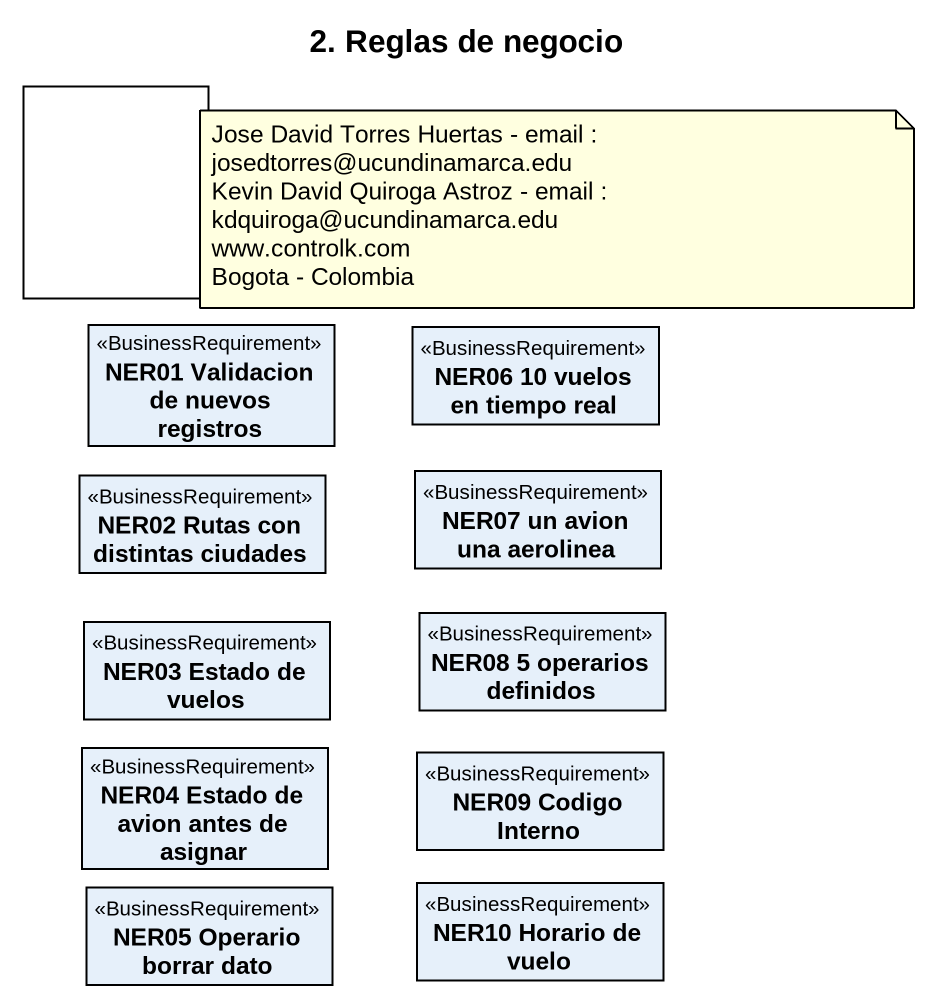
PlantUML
@startuml
title 2. Reglas de negocio
allowmixing
hide circle
hide empty members
rectangle " " as rectangle1
class "NER01 Validacion de nuevos registros" as NER01_Validacion_de_nuevos <<BusinessRequirement>>
class "NER06 10 vuelos en tiempo real" as NER06_10_vuelos_en_tiempo <<BusinessRequirement>>
class "NER02 Rutas con distintas ciudades" as NER02_Rutas_con_distintas <<BusinessRequirement>>
class "NER07 un avion una aerolinea" as NER07_un_avion_una_aerolinea <<BusinessRequirement>>
class "NER08 5 operarios definidos" as NER08_5_operarios_definidos <<BusinessRequirement>>
class "NER03 Estado de vuelos" as NER03_Estado_de_vuelos <<BusinessRequirement>>
class "NER04 Estado de avion antes de asignar" as NER04_Estado_de_avion_antes <<BusinessRequirement>>
class "NER09 Codigo Interno" as NER09_Codigo_Interno <<BusinessRequirement>>
class "NER05 Operario borrar dato" as NER05_Operario_borrar_dato <<BusinessRequirement>>
class "NER10 Horario de vuelo" as NER10_Horario_de_vuelo <<BusinessRequirement>>
note as N1
  Jose David Torres Huertas - email : josedtorres@ucundinamarca.edu
  Kevin David Quiroga Astroz - email : kdquiroga@ucundinamarca.edu
  www.controlk.com
  Bogota - Colombia
end note
@enduml
